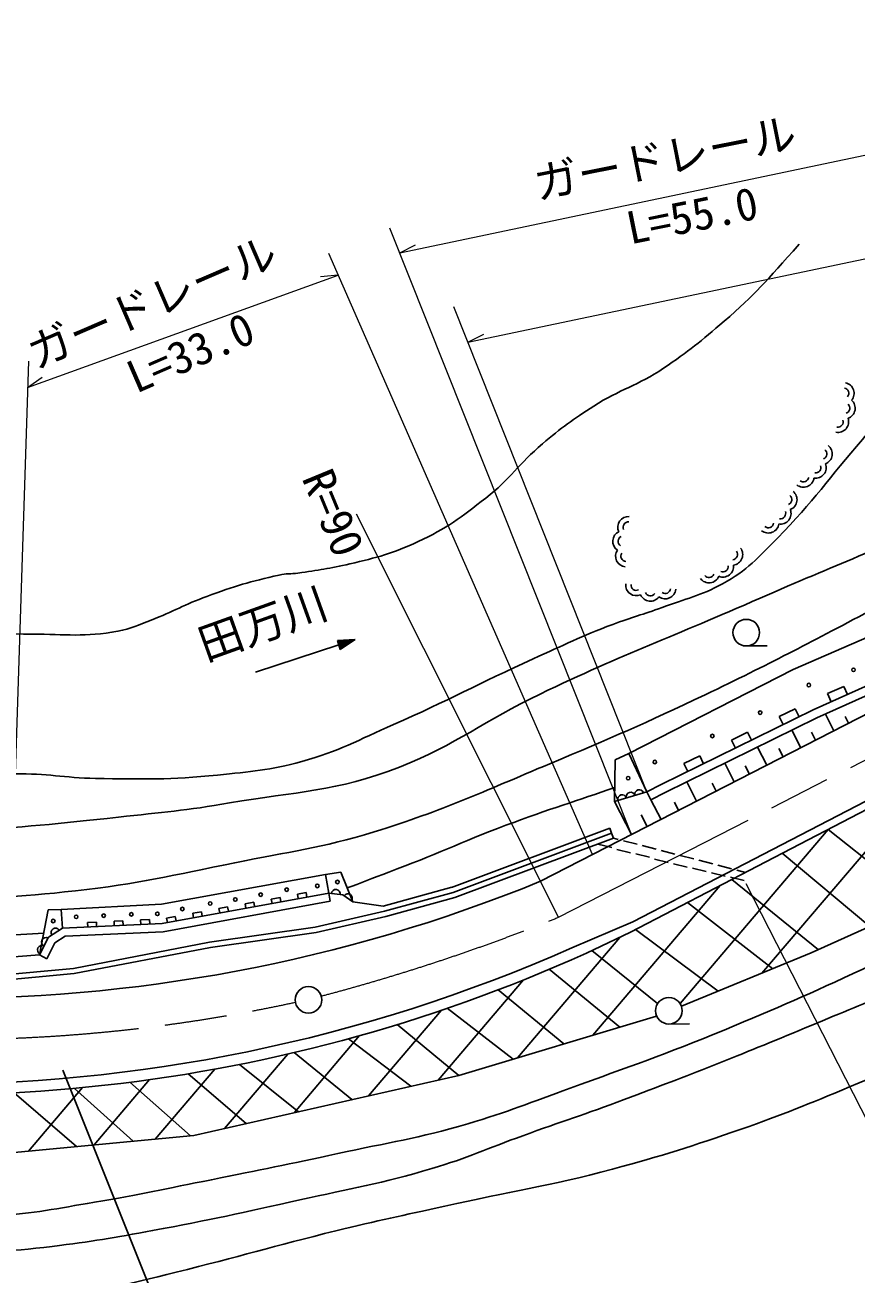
# Model space of a CAD drawing. Units: millimetres, scale not verified. Extents: x 40000 to 680000, y 20000 to 380000.
# Drawn here: x 148404 to 195242, y 249992 to 320440 of the extents above; entities that cross this region are included whole.
import ezdxf
from ezdxf.enums import TextEntityAlignment as Align

# ---------------------------------------------------------------- set-up
doc = ezdxf.new("R2010")
doc.units = ezdxf.units.MM
doc.header["$LTSCALE"] = 1000
doc.linetypes.add('CHAIN', pattern=[18.5, 12, -1.5, 3.5, -1.5])
for name, color, linetype, lineweight in [('M-BGD', 7, 'Continuous', 25), ('M-BGD-HTXT', 7, 'Continuous', 13), ('M-BMK', 2, 'CHAIN', 13), ('M-BMK-SRVR', 3, 'Continuous', 25), ('M-STR-HTXT', 7, 'Continuous', 13), ('M-STR-STRC', 7, 'Continuous', 25)]:
    doc.layers.add(name, color=color, linetype=linetype, lineweight=lineweight)
doc.styles.add('ＭＳ ゴシック', font='')
doc.styles.get('ＭＳ ゴシック').set_extended_font_data('MS Gothic')

msp = doc.modelspace()

# ---------------------------------------------------------------- linework, layer by layer
at = {"layer": 'M-BGD'}
for p, q in [((207015, 290799), (191699, 284119)), ((192820, 281840), (208141, 288714)), ((193033, 281388), (208345, 288257)), ((177465, 272184), (208473, 288098)), ((214713, 286054), (182538, 269312)), ((214453, 286373), (182672, 269896)), ((161398, 283959), (166094, 285499)), ((167016, 285802), (166013, 285746)), ((166013, 285746), (166175, 285252)), ((166214, 285757), (166030, 285697)), ((166046, 285648), (166414, 285768)), ((166615, 285779), (166062, 285598)), ((166078, 285549), (166816, 285791)), ((167016, 285802), (166094, 285499)), ((166111, 285450), (166848, 285692)), ((166680, 285582), (166127, 285401)), ((166143, 285351), (166512, 285472)), ((166344, 285362), (166159, 285302)), ((167016, 285802), (166175, 285252)), ((189048, 285444), (190228, 285452)), ((191699, 284119), (182431, 279385)), ((194555, 283167), (193642, 282757)), ((193642, 282757), (193847, 282301)), ((194759, 282710), (194555, 283167)), ((184264, 277630), (192820, 281840)), ((191815, 281903), (190917, 281462)), ((192036, 281454), (191815, 281903)), ((184483, 277181), (193033, 281388)), ((190917, 281462), (191138, 281013)), ((193996, 280668), (193515, 281604)), ((194822, 281092), (194626, 281474)), ((189123, 280579), (188226, 280137)), ((189344, 280130), (189123, 280579)), ((192131, 279710), (191625, 280695)), ((192959, 280136), (192731, 280581)), ((188226, 280137), (188446, 279688)), ((190211, 278725), (189689, 279743)), ((181674, 279018), (181626, 276679)), ((182431, 279385), (181674, 279018)), ((183460, 277223), (182431, 279385)), ((186431, 279254), (185534, 278813)), ((186652, 278806), (186431, 279254)), ((191133, 279199), (190898, 279657)), ((185534, 278813), (185755, 278364)), ((188379, 277785), (187841, 278833)), ((189238, 278226), (189003, 278686)), ((183460, 277223), (184264, 277630)), ((186260, 276697), (185703, 277782)), ((187368, 277266), (187138, 277714)), ((189943, 267002), (199364, 278067)), ((181626, 276679), (183460, 277223)), ((183460, 277223), (183686, 276777)), ((183686, 276777), (184483, 277181)), ((192719, 268145), (212095, 276905)), ((182585, 274811), (181626, 276679)), ((184255, 275668), (183686, 276777)), ((185243, 276176), (185008, 276633)), ((183469, 275265), (183128, 275928)), ((172437, 271838), (181364, 275174)), ((172542, 271557), (181469, 274893)), ((181364, 275174), (181469, 274893)), ((181469, 274893), (181574, 274612)), ((185323, 265295), (193678, 275109)), ((193678, 275109), (198891, 270935)), ((172630, 271269), (181574, 274612)), ((181473, 274088), (180695, 274272)), ((181574, 274612), (181843, 274543)), ((182133, 274467), (182907, 274267)), ((183198, 274191), (183972, 273990)), ((182532, 273789), (181754, 273973)), ((183603, 273536), (182824, 273720)), ((184662, 273236), (183883, 273420)), ((184263, 273915), (185037, 273714)), ((185327, 273639), (186102, 273438)), ((186392, 273363), (187166, 273162)), ((191088, 273761), (196023, 269638)), ((165340, 272573), (166203, 272688)), ((166203, 272688), (166891, 271026)), ((185732, 272983), (184954, 273167)), ((186803, 272730), (186024, 272914)), ((187873, 272477), (187095, 272661)), ((187457, 273087), (188231, 272886)), ((188522, 272810), (189015, 272682)), ((156091, 270899), (165340, 272573)), ((165340, 272573), (165528, 271519)), ((180407, 263507), (187586, 271939)), ((188944, 272224), (188165, 272408)), ((188244, 272281), (193122, 268327)), ((165528, 271519), (156134, 269808)), ((162777, 271272), (162285, 271182)), ((162822, 271026), (162777, 271272)), ((164253, 271541), (163761, 271451)), ((163761, 271451), (163806, 271205)), ((164298, 271295), (164253, 271541)), ((166314, 271417), (165528, 271519)), ((165613, 271056), (165528, 271519)), ((166314, 271417), (166891, 271026)), ((168590, 270786), (172462, 271846)), ((168669, 270496), (172542, 271557)), ((168742, 270206), (172630, 271269)), ((149219, 268029), (149713, 270581)), ((149713, 270581), (150449, 270589)), ((150449, 270589), (156091, 270899)), ((150449, 270589), (150511, 269545)), ((165613, 271056), (156187, 269340)), ((159826, 270734), (159334, 270645)), ((159334, 270645), (159379, 270399)), ((159871, 270488), (159826, 270734)), ((161302, 271003), (160810, 270913)), ((160810, 270913), (160854, 270667)), ((161346, 270757), (161302, 271003)), ((162285, 271182), (162330, 270936)), ((168590, 270786), (166891, 271026)), ((185747, 270982), (190551, 267252)), ((152425, 269885), (151925, 269862)), ((151925, 269862), (151937, 269612)), ((152436, 269635), (152425, 269885)), ((153923, 269955), (153423, 269931)), ((153423, 269931), (153435, 269682)), ((153935, 269705), (153923, 269955)), ((155421, 270025), (154922, 270001)), ((154922, 270001), (154933, 269752)), ((155433, 269775), (155421, 270025)), ((156874, 270197), (156383, 270107)), ((156383, 270107), (156427, 269861)), ((156919, 269951), (156874, 270197)), ((158350, 270465), (157858, 270376)), ((157858, 270376), (157903, 270130)), ((158395, 270219), (158350, 270465)), ((164767, 269592), (168669, 270496)), ((164823, 269297), (168742, 270206)), ((182672, 269896), (179224, 268431)), ((150511, 269545), (149725, 269041)), ((156134, 269808), (150511, 269545)), ((156187, 269340), (150659, 269082)), ((158806, 268742), (164767, 269592)), ((158855, 268446), (164823, 269297)), ((182822, 269459), (187471, 265985)), ((149725, 269041), (149219, 268029)), ((150088, 268715), (149639, 267819)), ((150659, 269082), (150088, 268715)), ((151139, 267275), (158806, 268742)), ((151182, 266978), (158855, 268446)), ((176154, 262231), (181933, 269018)), ((138361, 267183), (149219, 268029)), ((149219, 268029), (149639, 267819)), ((180362, 268281), (184061, 265288)), ((185402, 265134), (192719, 268145)), ((143146, 266529), (151139, 267275)), ((177951, 267221), (181936, 263966)), ((143174, 266230), (151182, 266978)), ((171694, 260978), (176501, 266624)), ((175071, 266063), (178773, 263017)), ((167770, 260088), (171875, 264910)), ((172202, 265022), (175916, 262159)), ((172852, 261240), (184007, 264587)), ((163566, 259135), (167266, 263481)), ((169378, 264102), (172852, 261240)), ((184684, 264136), (185863, 264144)), ((166629, 263305), (170144, 260627)), ((159642, 258246), (163217, 262445)), ((163576, 262529), (166834, 259876)), ((155740, 257648), (159099, 261593)), ((160496, 261860), (163825, 259194)), ((152294, 257320), (155428, 261001)), ((154306, 260851), (157730, 257838)), ((157607, 261334), (160869, 258524)), ((157924, 257856), (172852, 261240)), ((147790, 260261), (151299, 257225)), ((148601, 256968), (151653, 260553)), ((151197, 260510), (154502, 257530)), ((145889, 256710), (157924, 257856))]:
    msp.add_line(p, q, dxfattribs=at)
for centre, radius in [((189059, 286194), 750), ((195104, 284101), 100), ((192582, 283239), 100), ((189841, 281688), 100), ((187146, 280373), 100), ((183903, 278900), 100), ((182400, 277991), 100), ((164878, 271921), 100), ((166014, 272141), 100), ((160257, 271154), 100), ((161690, 271428), 100), ((163155, 271710), 100), ((157273, 270621), 100), ((158839, 270926), 100), ((149996, 269940), 100), ((151289, 270175), 100), ((152839, 270245), 100), ((154398, 270316), 100), ((155863, 270347), 100), ((184695, 264886), 750)]:
    msp.add_circle(centre, radius, dxfattribs=at)
for centre, radius, start, end in [((194537, 299687), 600, 319.07863, 79.07863), ((194537, 299687), 300, 319.07863, 79.07863), ((194597, 298841), 300, 289.07863, 49.07863), ((194597, 298841), 600, 289.07863, 49.07863), ((194226, 298077), 600, 259.07863, 19.07863), ((194226, 298077), 300, 259.07863, 19.07863), ((193303, 296272), 600, 291.40476, 51.40476), ((193303, 296272), 300, 291.40476, 51.40476), ((192964, 295494), 600, 261.40476, 21.40476), ((192964, 295494), 300, 261.40476, 21.40476), ((192281, 294991), 600, 231.40476, 351.40476), ((192281, 294991), 300, 231.40476, 351.40476), ((191320, 293688), 300, 291.40476, 51.40476), ((191320, 293688), 600, 291.40476, 51.40476), ((190981, 292911), 600, 261.40476, 21.40476), ((182415, 292140), 600, 85.49509, 205.49509), ((182415, 292140), 300, 85.49509, 205.49509), ((190298, 292407), 300, 231.40476, 351.40476), ((190981, 292911), 300, 261.40476, 21.40476), ((182132, 291340), 600, 115.49509, 235.49509), ((190298, 292407), 600, 231.40476, 351.40476), ((182132, 291340), 300, 115.49509, 235.49509), ((188259, 290597), 600, 277.33742, 37.33742), ((182287, 290506), 600, 145.49509, 265.49509), ((182287, 290506), 300, 145.49509, 265.49509), ((188259, 290597), 300, 277.33742, 37.33742), ((187740, 289925), 600, 247.33742, 7.33742), ((187740, 289925), 300, 247.33742, 7.33742), ((182861, 288876), 600, 173.85578, 293.85578), ((182861, 288876), 300, 173.85578, 293.85578), ((186955, 289603), 600, 217.33742, 337.33742), ((186955, 289603), 300, 217.33742, 337.33742), ((183653, 288570), 600, 203.85578, 323.85578), ((183653, 288570), 300, 203.85578, 323.85578), ((184491, 288700), 600, 233.85578, 353.85578), ((184491, 288700), 300, 233.85578, 353.85578), ((182064, 276809), 250, 16.52303, 196.52303), ((182543, 276951), 250, 16.52303, 196.52303), ((183022, 277093), 250, 16.52303, 196.52303), ((143916, 354196), 88609, 246.13593, 292.24809), ((165921, 271468), 250, 352.64699, 172.64699), ((166603, 271222), 250, 325.83462, 145.83462), ((142889, 350460), 89717, 245.01679, 293.89144), ((142931, 350138), 90009, 258.93953, 296.10581), ((150118, 269293), 250, 32.66708, 212.66708), ((149360, 268312), 250, 63.42009, 243.42009), ((149584, 268759), 250, 63.42009, 243.42009)]:
    msp.add_arc(centre, radius, start, end, dxfattribs=at)
for points, knots in [([(323860, 318479), (320895, 318950), (320131, 319071), (317747, 319488), (315323, 319912), (313963, 320140), (311553, 320635), (309025, 321154), (307622, 321509), (305112, 322108), (303125, 322582), (302034, 322938), (300036, 323364), (298478, 323696), (297605, 323900), (296025, 324100), (293363, 324438), (291855, 324497), (289175, 324619), (286214, 324754), (284549, 324560), (281588, 324674), (278813, 324780), (277269, 325043), (274493, 325110), (273150, 325143), (272389, 325235), (271054, 325083), (269203, 324871), (268184, 324592), (266387, 324100), (263656, 323354), (262182, 322746), (259510, 321808), (257885, 321237), (256991, 320870), (255362, 320307), (252795, 319419), (251292, 319103), (248758, 318124), (244207, 316366), (241796, 315047), (237364, 313007), (234070, 311491), (232208, 310674), (228952, 309077), (224532, 306909), (221994, 305803), (217716, 303367), (214148, 301335), (212317, 299918), (208812, 297779), (205719, 295892), (204048, 294717), (200830, 293051), (196654, 290889), (194140, 290038), (189839, 288139), (185004, 286005), (182200, 285021), (177435, 282735), (174292, 281227), (172756, 279904), (169514, 278621), (165958, 277215), (163703, 277253), (159935, 276595), (157506, 276171), (156124, 276063), (153672, 275797), (150227, 275423), (148293, 275205), (144830, 275060), (141619, 274926), (139804, 274895), (136602, 275183), (132769, 275527), (130653, 276045), (126901, 276902), (123628, 277650), (121828, 278211), (118611, 279174), (116562, 279788), (115257, 279784), (113392, 280832), (112191, 281506), (111553, 281964), (110506, 282858), (110099, 283206), (109949, 283328), (109489, 283777)], [0, 0, 0, 0, 1, 1, 1, 2, 2, 2, 3, 3, 3, 4, 4, 4, 5, 5, 5, 6, 6, 6, 7, 7, 7, 8, 8, 8, 9, 9, 9, 10, 10, 10, 11, 11, 11, 12, 12, 12, 13, 13, 13, 14, 14, 14, 15, 15, 15, 16, 16, 16, 17, 17, 17, 18, 18, 18, 19, 19, 19, 20, 20, 20, 21, 21, 21, 22, 22, 22, 23, 23, 23, 24, 24, 24, 25, 25, 25, 26, 26, 26, 27, 27, 27, 28, 28, 28, 29, 29, 29, 30, 30, 30, 30]), ([(77428, 303123), (79292, 301296), (79882, 300720), (81237, 298994), (82571, 297293), (82978, 296094), (84307, 294389), (85381, 293010), (86079, 292305), (87377, 291134), (88242, 290353), (88767, 289945), (89772, 289354), (90735, 288786), (91336, 288553), (92412, 288248), (93480, 287946), (94158, 288144), (95225, 287837), (96218, 287551), (96685, 287152), (97590, 286654), (99214, 285760), (100092, 285198), (101629, 284162), (102767, 283395), (103269, 282781), (104395, 281997), (106145, 280777), (107163, 280143), (109016, 279086), (110893, 278015), (111996, 277493), (114001, 276684), (116808, 275552), (118454, 275097), (121369, 274283), (124441, 273424), (126191, 273021), (129338, 272500), (132515, 271973), (134317, 271804), (137525, 271517), (139554, 271336), (140691, 271170), (142728, 271172), (146059, 271175), (147932, 271281), (151243, 271645), (154786, 272033), (156736, 272523), (160230, 273227), (163313, 273849), (165085, 274045), (168090, 274974), (172047, 276197), (174157, 277205), (177978, 278804), (181431, 280249), (183358, 281083), (186738, 282693), (190431, 284451), (192446, 285546), (196071, 287441), (200027, 289509), (202311, 290552), (206141, 292845), (209581, 294904), (211286, 296403), (214656, 298575), (217166, 300193), (218574, 301101), (221164, 302587), (224130, 304289), (225832, 305174), (228901, 306681), (232428, 308412), (234504, 309167), (238071, 310815), (240817, 312085), (242262, 313007), (245071, 314131), (247530, 315115), (248986, 315457), (251497, 316300), (254182, 317202), (255653, 317812), (258375, 318593), (260097, 319087), (261059, 319434), (262836, 319657), (264661, 319886), (265711, 319843), (267544, 319698), (270091, 319497), (271480, 319065), (274012, 318716), (277393, 318249), (279293, 318026), (282690, 317692), (287248, 317244), (289827, 317262), (294378, 316743), (296881, 316458), (298265, 316158), (300758, 315785), (302951, 315457), (304182, 315290), (306373, 314948), (309723, 314425), (311601, 314135), (314936, 313529), (317405, 313080), (318775, 312760), (321231, 312243), (324059, 311648), (324954, 311447), (328460, 310666)], [0, 0, 0, 0, 1, 1, 1, 2, 2, 2, 3, 3, 3, 4, 4, 4, 5, 5, 5, 6, 6, 6, 7, 7, 7, 8, 8, 8, 9, 9, 9, 10, 10, 10, 11, 11, 11, 12, 12, 12, 13, 13, 13, 14, 14, 14, 15, 15, 15, 16, 16, 16, 17, 17, 17, 18, 18, 18, 19, 19, 19, 20, 20, 20, 21, 21, 21, 22, 22, 22, 23, 23, 23, 24, 24, 24, 25, 25, 25, 26, 26, 26, 27, 27, 27, 28, 28, 28, 29, 29, 29, 30, 30, 30, 31, 31, 31, 32, 32, 32, 33, 33, 33, 34, 34, 34, 35, 35, 35, 36, 36, 36, 37, 37, 37, 38, 38, 38, 39, 39, 39, 39]), ([(192036, 308080), (190151, 305968), (189599, 305286), (187806, 303741), (186528, 302640), (185794, 302035), (184394, 301094), (182946, 300120), (181934, 299909), (180465, 298965), (179284, 298208), (178642, 297744), (177572, 296837), (176254, 295721), (175738, 294845), (174379, 293780), (172983, 292686), (172169, 292068), (170558, 291324), (169123, 290661), (168251, 290425), (166710, 290069), (165582, 289808), (164936, 289718), (163790, 289550), (163377, 289490), (163134, 289533), (162726, 289441), (161110, 289077), (160214, 288811), (158660, 288240), (157409, 287781), (156765, 287382), (155521, 286903), (154798, 286624), (154400, 286418), (153638, 286275), (151783, 285929), (150696, 286105), (148808, 286112), (146184, 286121), (144715, 286199), (142095, 286330), (140066, 286431), (138919, 286416), (136909, 286712), (134521, 287064), (133199, 287429), (130906, 288186), (128945, 288833), (127894, 289337), (126021, 290205), (124628, 290851), (124161, 291082), (122500, 291952)], [0, 0, 0, 0, 1, 1, 1, 2, 2, 2, 3, 3, 3, 4, 4, 4, 5, 5, 5, 6, 6, 6, 7, 7, 7, 8, 8, 8, 9, 9, 9, 10, 10, 10, 11, 11, 11, 12, 12, 12, 13, 13, 13, 14, 14, 14, 15, 15, 15, 16, 16, 16, 17, 17, 17, 18, 18, 18, 18]), ([(78692, 305386), (79913, 303923), (80312, 303478), (81471, 302373), (82904, 301007), (83744, 300241), (85441, 299221), (87283, 298116), (88432, 297671), (90477, 297011), (92061, 296499), (93015, 296456), (94652, 296151), (95991, 295902), (96777, 295938), (98090, 295578), (99780, 295116), (100709, 294745), (102266, 293941), (104035, 293027), (104911, 292308), (106564, 291198), (108137, 290142), (108889, 289352), (110535, 288415), (111635, 287788), (112288, 287498), (113457, 287011), (115604, 286115), (116938, 285920), (119022, 284887), (120233, 284287), (120755, 283686), (121885, 282946), (123062, 282175), (123682, 281671), (124929, 281018), (126782, 280047), (127898, 279644), (129878, 278968), (132054, 278225), (133306, 277853), (135578, 277500), (137737, 277165), (138985, 277158), (141167, 277270), (142700, 277348), (143522, 277712), (145042, 277925), (146133, 278078), (146744, 278205), (147845, 278232), (149620, 278277), (150608, 278006), (152383, 277979), (155070, 277939), (156588, 277890), (159260, 278170), (161128, 278366), (162197, 278436), (164009, 278934), (166102, 279511), (167179, 280135), (169166, 281009), (172283, 282379), (173950, 283319), (177053, 284720), (178790, 285504), (179750, 285975), (181529, 286658), (182602, 287069), (183234, 287214), (184312, 287613), (185655, 288109), (186466, 288266), (187724, 288950), (189113, 289706), (189723, 290417), (190835, 291542), (192843, 293575), (193730, 294931), (195611, 297082), (196371, 297952), (196714, 298523), (197575, 299293), (198300, 299941), (198750, 300254), (199540, 300821), (200239, 301323), (200484, 301483), (201369, 302049)], [0, 0, 0, 0, 1, 1, 1, 2, 2, 2, 3, 3, 3, 4, 4, 4, 5, 5, 5, 6, 6, 6, 7, 7, 7, 8, 8, 8, 9, 9, 9, 10, 10, 10, 11, 11, 11, 12, 12, 12, 13, 13, 13, 14, 14, 14, 15, 15, 15, 16, 16, 16, 17, 17, 17, 18, 18, 18, 19, 19, 19, 20, 20, 20, 21, 21, 21, 22, 22, 22, 23, 23, 23, 24, 24, 24, 25, 25, 25, 26, 26, 26, 27, 27, 27, 28, 28, 28, 29, 29, 29, 30, 30, 30, 30]), ([(234323, 288999), (232314, 287124), (231808, 286652), (230191, 285153), (228447, 283535), (227569, 282514), (225715, 281023), (223066, 278891), (221460, 277841), (218565, 276056), (216039, 274498), (214447, 273937), (211779, 272636), (207759, 270675), (205487, 269615), (201409, 267778), (197780, 266144), (195717, 265298), (192039, 263776), (188213, 262192), (186056, 261337), (182179, 259882), (179960, 259050), (178696, 258645), (176466, 257844), (174460, 257124), (173377, 256598), (171335, 255989), (168473, 255135), (166810, 254874), (163894, 254224), (160663, 253504), (158853, 253098), (155598, 252496), (153398, 252089), (152161, 251873), (149940, 251604), (147359, 251291), (145897, 251269), (143299, 251167), (141439, 251095), (140392, 251054), (138533, 251149), (136032, 251278), (134649, 251591), (132183, 252023), (130523, 252313), (129601, 252523), (127962, 252914), (126861, 253177), (126240, 253318), (125160, 253660), (123617, 254149), (122797, 254554), (121285, 255134), (119699, 255742), (118822, 256111), (117228, 256698), (115134, 257470), (113940, 257845), (111843, 258609), (110522, 259089), (109803, 259416), (108477, 259882), (106234, 260670), (104967, 261083), (102710, 261829), (101645, 262181), (101054, 262396), (99981, 262720), (98241, 263246), (97255, 263501), (95505, 263994), (93560, 264542), (92483, 264896), (90520, 265377), (88073, 265975), (86680, 266212), (84225, 266777), (83349, 266979), (82874, 267168), (81987, 267323), (80090, 267656), (78992, 267613), (77093, 267942), (74737, 268350), (73422, 268628), (71108, 269234), (69653, 269614), (68829, 269821), (67433, 270380), (66176, 270883), (65505, 271248), (64303, 271872), (62981, 272558), (62547, 272826), (60991, 273764)], [0, 0, 0, 0, 1, 1, 1, 2, 2, 2, 3, 3, 3, 4, 4, 4, 5, 5, 5, 6, 6, 6, 7, 7, 7, 8, 8, 8, 9, 9, 9, 10, 10, 10, 11, 11, 11, 12, 12, 12, 13, 13, 13, 14, 14, 14, 15, 15, 15, 16, 16, 16, 17, 17, 17, 18, 18, 18, 19, 19, 19, 20, 20, 20, 21, 21, 21, 22, 22, 22, 23, 23, 23, 24, 24, 24, 25, 25, 25, 26, 26, 26, 27, 27, 27, 28, 28, 28, 29, 29, 29, 30, 30, 30, 31, 31, 31, 32, 32, 32, 32]), ([(65693, 282148), (67692, 281146), (68231, 280846), (69833, 279966), (73084, 278179), (74660, 276752), (77938, 275013), (80156, 273836), (81495, 273373), (83751, 272270), (85684, 271324), (86715, 270688), (88663, 269773), (92350, 268041), (94432, 267102), (98201, 265557), (100871, 264462), (102365, 263839), (105078, 262855), (109337, 261310), (111743, 260499), (116049, 259089), (119043, 258109), (120725, 257573), (123744, 256674), (126306, 255911), (127729, 255428), (130335, 254832), (133313, 254150), (134988, 253713), (138031, 253440), (141439, 253134), (143377, 253077), (146791, 253317), (148965, 253470), (150168, 253731), (152317, 254095), (154902, 254532), (156337, 254852), (158908, 255364), (161694, 255919), (163255, 256231), (166030, 256837), (168899, 257464), (170542, 257685), (173358, 258516), (175647, 259191), (176887, 259706), (179130, 260522), (182534, 261760), (184460, 262413), (187808, 263796), (190891, 265071), (192603, 265824), (195627, 267235), (199067, 268841), (200910, 269916), (204346, 271533), (207817, 273167), (209860, 273869), (213310, 275545), (216013, 276857), (217571, 277534), (220106, 279147), (222186, 280471), (223178, 281462), (225141, 282954), (227580, 284808), (228343, 285396), (231370, 287722)], [0, 0, 0, 0, 1, 1, 1, 2, 2, 2, 3, 3, 3, 4, 4, 4, 5, 5, 5, 6, 6, 6, 7, 7, 7, 8, 8, 8, 9, 9, 9, 10, 10, 10, 11, 11, 11, 12, 12, 12, 13, 13, 13, 14, 14, 14, 15, 15, 15, 16, 16, 16, 17, 17, 17, 18, 18, 18, 19, 19, 19, 20, 20, 20, 21, 21, 21, 22, 22, 22, 23, 23, 23, 23]), ([(84837, 260220), (88328, 260130), (89308, 260076), (92165, 259851), (96198, 259534), (98490, 259418), (102439, 258541), (106344, 257674), (108394, 256672), (112182, 255389), (115027, 254426), (116594, 253808), (119428, 252810), (122990, 251555), (124911, 250607), (128556, 249617), (131189, 248903), (132691, 248567), (135392, 248185), (138333, 247768), (139997, 247382), (142965, 247489), (145517, 247581), (146923, 247962), (149433, 248430), (152384, 248981), (154008, 249435), (156924, 250150), (160453, 251015), (162401, 251615), (165930, 252483), (168318, 253070), (169671, 253336), (172070, 253875), (175761, 254702), (177873, 254981), (181526, 255962), (184388, 256731), (185974, 257236), (188772, 258214), (191190, 259059), (192517, 259611), (194883, 260595), (197813, 261814), (199431, 262553), (202321, 263863), (205038, 265094), (206651, 265613), (209239, 267097), (211205, 268224), (212183, 269055), (214083, 270290), (217659, 272614), (219871, 273604), (223307, 276130), (224594, 277075), (225048, 277392), (226553, 278614)], [0, 0, 0, 0, 1, 1, 1, 2, 2, 2, 3, 3, 3, 4, 4, 4, 5, 5, 5, 6, 6, 6, 7, 7, 7, 8, 8, 8, 9, 9, 9, 10, 10, 10, 11, 11, 11, 12, 12, 12, 13, 13, 13, 14, 14, 14, 15, 15, 15, 16, 16, 16, 17, 17, 17, 18, 18, 18, 19, 19, 19, 19]), ([(181643, 277470), (179577, 276740), (177936, 276247), (175510, 275335), (172910, 274357), (171509, 273666), (168906, 272697), (167987, 272355), (167288, 272070), (166568, 271806)], [0, 0, 0, 0, 1, 1, 1, 2, 2, 2, 3, 3, 3, 3]), ([(149458, 269264), (148627, 269207), (147773, 269160), (146710, 269113), (143224, 268959), (141263, 268875), (137777, 269022), (134757, 269149), (133060, 269326), (130081, 269840), (127207, 270337), (125621, 270759), (122804, 271514), (120283, 272190), (118870, 272585), (116418, 273479), (115097, 273961), (114072, 274356), (113063, 274788)], [0, 0, 0, 0, 1, 1, 1, 2, 2, 2, 3, 3, 3, 4, 4, 4, 5, 5, 5, 6, 6, 6, 6])]:
    msp.add_open_spline(points, degree=3, knots=knots, dxfattribs=at)
at = {"layer": 'M-BGD-HTXT'}
msp.add_line((178481, 270156), (167087, 292875), dxfattribs=at)
at = {"layer": 'M-BMK'}
msp.add_line((178481, 270156), (208552, 285580), dxfattribs=at)
for centre, radius, start, end in [((144059, 355611), 92348, 246.28388, 282.23806), ((136198, 375071), 113115, 284.8069, 291.95069)]:
    msp.add_arc(centre, radius, start, end, dxfattribs=at)
at = {"layer": 'M-BMK-SRVR'}
msp.add_circle((164382, 265499), 750, dxfattribs=at)
at = {"layer": 'M-STR-HTXT'}
for p, q in [((169525, 307594), (219666, 318146)), ((173367, 302556), (221663, 312719)), ((182585, 274811), (168965, 308998)), ((169525, 307594), (170420, 308048)), ((180393, 273687), (165521, 307566)), ((148548, 300010), (166059, 306341)), ((166059, 306341), (165058, 306256)), ((183460, 277223), (172574, 304548)), ((173367, 302556), (174263, 303010)), ((148596, 301489), (147450, 265998)), ((148548, 300010), (149372, 300584)), ((189026, 272058), (205018, 240756))]:
    msp.add_line(p, q, dxfattribs=at)
at = {"layer": 'M-STR-STRC'}
msp.add_line((150540, 261536), (158802, 240851), dxfattribs=at)

# ---------------------------------------------------------------- texts
at = {"layer": 'M-BGD', "style": 'ＭＳ ゴシック'}
msp.add_text('田万川', height=1833, rotation=19.718, dxfattribs=at).set_placement((158757, 284057), align=Align.BOTTOM_LEFT)
at = {"layer": 'M-BGD-HTXT', "style": 'ＭＳ ゴシック'}
msp.add_text('R=90', height=1833, rotation=292.436, dxfattribs=at).set_placement((163476, 294698), align=Align.BOTTOM_LEFT)
at = {"layer": 'M-STR-HTXT', "style": 'ＭＳ ゴシック'}
for s, rotation, p in [('ガードレール', 11.288, (177397, 310050)), ('L=55.0', 11.417, (182627, 307533)), ('ガードレール', 23.344, (149241, 300516)), ('L=33.0', 23.473, (154882, 299147))]:
    msp.add_text(s, height=1833, rotation=rotation, dxfattribs=at).set_placement(p, align=Align.BOTTOM_LEFT)

doc.saveas('drawing.dxf')
